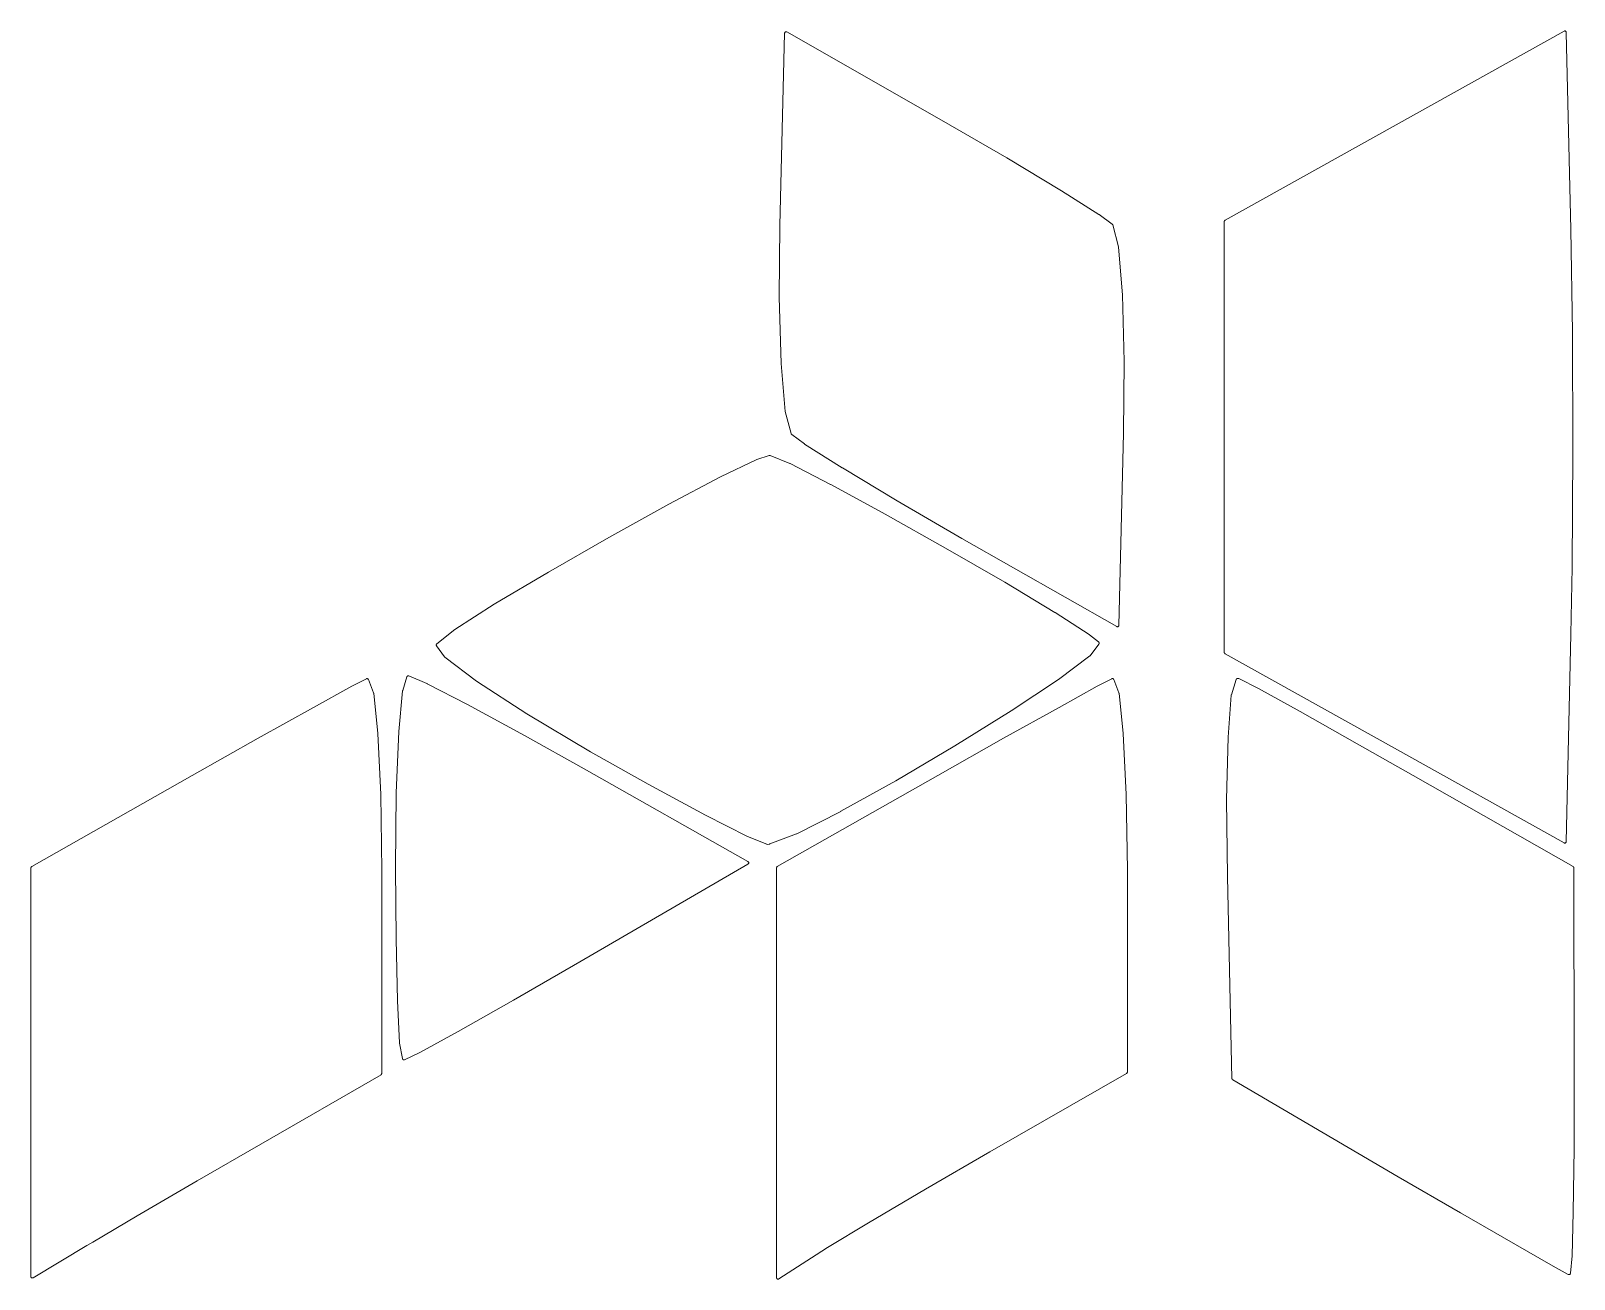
# Model space of a CAD drawing. Header units: millimetres. Extents: x 4 to 206, y 2 to 189.
# Drawn here: x 83.32 to 105.57, y 105.74 to 123.73 of the extents above; entities that cross this region are included whole.
import ezdxf

# ---------------------------------------------------------------- set-up
doc = ezdxf.new("R2010")
doc.units = ezdxf.units.MM
doc.layers.add('Engraving', color=173, linetype='Continuous', lineweight=0, true_color=0x3866dc)

msp = doc.modelspace()

# ---------------------------------------------------------------- linework, layer by layer
at = {"layer": 'Engraving', "linetype": 'Continuous'}
for p, q in [((94.19, 123.703), (94.195, 123.706)), ((94.195, 123.708), (94.199, 123.711)), ((94.195, 123.706), (94.195, 123.708)), ((94.195, 123.706), (94.195, 123.706)), ((94.195, 123.706), (94.195, 123.706)), ((94.199, 123.711), (94.203, 123.712)), ((94.199, 123.711), (94.199, 123.711)), ((94.199, 123.711), (94.199, 123.711)), ((94.203, 123.712), (94.207, 123.713)), ((94.207, 123.713), (94.211, 123.713)), ((94.207, 123.713), (94.207, 123.713)), ((94.207, 123.713), (94.207, 123.713)), ((94.207, 123.713), (94.207, 123.713)), ((94.211, 123.713), (94.211, 123.713)), ((94.211, 123.713), (94.211, 123.713)), ((94.211, 123.713), (94.216, 123.712)), ((94.216, 123.712), (94.22, 123.711)), ((94.22, 123.711), (96.45, 122.439)), ((100.538, 120.996), (105.425, 123.724)), ((105.425, 123.724), (105.429, 123.724)), ((105.429, 123.724), (105.429, 123.726)), ((105.429, 123.726), (105.429, 123.726)), ((105.429, 123.726), (105.433, 123.726)), ((105.433, 123.726), (105.433, 123.726)), ((105.433, 123.726), (105.438, 123.726)), ((105.438, 123.726), (105.438, 123.726)), ((105.438, 123.726), (105.442, 123.725)), ((105.438, 123.726), (105.438, 123.726)), ((105.442, 123.725), (105.446, 123.724)), ((105.446, 123.724), (105.446, 123.723)), ((105.446, 123.723), (105.446, 123.723)), ((105.446, 123.723), (105.446, 123.721)), ((105.446, 123.721), (105.45, 123.719)), ((105.45, 123.719), (105.45, 123.719)), ((105.45, 123.719), (105.45, 123.719)), ((105.45, 123.719), (105.455, 123.716)), ((105.455, 123.716), (105.455, 123.713)), ((105.455, 123.713), (105.455, 123.712)), ((105.455, 123.712), (105.455, 123.712)), ((105.455, 123.712), (105.455, 123.709)), ((105.455, 123.709), (105.455, 123.705)), ((94.118, 120.922), (94.186, 123.693)), ((94.186, 123.693), (94.19, 123.696)), ((94.19, 123.7), (94.19, 123.703)), ((94.19, 123.696), (94.19, 123.7)), ((94.19, 123.7), (94.19, 123.7)), ((94.19, 123.7), (94.19, 123.7)), ((105.455, 123.705), (105.522, 120.863)), ((96.45, 122.439), (96.45, 122.439)), ((96.45, 122.439), (96.45, 122.439)), ((96.45, 122.439), (97.389, 121.896)), ((97.389, 121.896), (97.389, 121.896)), ((97.389, 121.896), (97.389, 121.896)), ((97.389, 121.896), (98.176, 121.423)), ((98.176, 121.423), (98.176, 121.423)), ((98.176, 121.423), (98.176, 121.423)), ((98.176, 121.423), (98.718, 121.08)), ((98.718, 121.08), (98.722, 121.079)), ((98.722, 121.079), (98.722, 121.079)), ((98.722, 121.079), (98.908, 120.941)), ((94.11, 119.889), (94.118, 120.922)), ((94.118, 120.922), (94.118, 120.922)), ((94.118, 120.922), (94.118, 120.922)), ((98.908, 120.941), (98.913, 120.938)), ((98.913, 120.938), (98.913, 120.936)), ((98.913, 120.936), (98.913, 120.936)), ((98.913, 120.936), (98.913, 120.936)), ((98.913, 120.936), (98.917, 120.933)), ((98.917, 120.933), (98.917, 120.93)), ((98.917, 120.93), (99.002, 120.614)), ((100.525, 120.982), (100.529, 120.985)), ((100.525, 120.978), (100.525, 120.982)), ((100.525, 114.768), (100.525, 120.978)), ((100.525, 120.978), (100.525, 120.978)), ((100.525, 120.978), (100.525, 120.978)), ((100.529, 120.988), (100.529, 120.992)), ((100.529, 120.992), (100.533, 120.992)), ((100.529, 120.985), (100.529, 120.988)), ((100.529, 120.985), (100.529, 120.985)), ((100.529, 120.985), (100.529, 120.985)), ((100.533, 120.994), (100.538, 120.996)), ((100.533, 120.992), (100.533, 120.994)), ((100.533, 120.992), (100.533, 120.992)), ((100.538, 120.996), (100.538, 120.996)), ((100.538, 120.996), (100.538, 120.996)), ((105.522, 120.863), (105.522, 120.863)), ((105.522, 120.863), (105.522, 120.863)), ((105.522, 120.863), (105.543, 119.382)), ((99.002, 120.614), (99.002, 120.612)), ((99.002, 120.612), (99.002, 120.61)), ((99.002, 120.61), (99.057, 119.921)), ((94.135, 118.931), (94.11, 119.889)), ((94.11, 119.889), (94.11, 119.889)), ((94.11, 119.889), (94.11, 119.889)), ((99.057, 119.921), (99.057, 119.921)), ((99.057, 119.921), (99.057, 119.92)), ((99.057, 119.92), (99.082, 118.962)), ((105.543, 119.382), (105.543, 119.382)), ((105.543, 119.382), (105.543, 119.382)), ((105.543, 119.382), (105.552, 117.675)), ((94.135, 118.93), (94.135, 118.931)), ((94.135, 118.931), (94.135, 118.931)), ((94.195, 118.241), (94.135, 118.93)), ((99.082, 118.962), (99.073, 117.929)), ((99.082, 118.962), (99.082, 118.962)), ((99.082, 118.962), (99.082, 118.962)), ((94.195, 118.239), (94.195, 118.241)), ((94.195, 118.238), (94.195, 118.239)), ((94.279, 117.922), (94.195, 118.238)), ((94.279, 117.918), (94.279, 117.922)), ((99.073, 117.929), (99.006, 115.158)), ((99.073, 117.929), (99.073, 117.929)), ((99.073, 117.929), (99.073, 117.929)), ((94.279, 117.915), (94.279, 117.918)), ((94.283, 117.913), (94.279, 117.915)), ((94.279, 117.915), (94.279, 117.915)), ((94.279, 117.915), (94.279, 117.915)), ((94.288, 117.91), (94.283, 117.913)), ((94.474, 117.772), (94.288, 117.91)), ((94.474, 117.771), (94.474, 117.772)), ((94.474, 117.772), (94.474, 117.772)), ((95.015, 117.428), (94.474, 117.771)), ((93.264, 117.299), (93.788, 117.549)), ((93.788, 117.55), (93.962, 117.606)), ((93.788, 117.549), (93.788, 117.55)), ((93.788, 117.549), (93.788, 117.549)), ((93.962, 117.606), (93.966, 117.606)), ((93.966, 117.606), (93.97, 117.607)), ((93.97, 117.607), (93.97, 117.607)), ((93.97, 117.607), (93.974, 117.606)), ((93.97, 117.607), (93.97, 117.607)), ((93.974, 117.606), (93.979, 117.605)), ((93.979, 117.605), (94.262, 117.49)), ((94.262, 117.49), (94.262, 117.489)), ((94.262, 117.489), (94.266, 117.489)), ((94.266, 117.489), (94.85, 117.189)), ((105.552, 117.674), (105.539, 115.993)), ((105.552, 117.675), (105.552, 117.675)), ((105.552, 117.675), (105.552, 117.674)), ((92.519, 116.905), (93.264, 117.299)), ((93.264, 117.299), (93.264, 117.299)), ((93.264, 117.299), (93.264, 117.299)), ((95.02, 117.428), (95.015, 117.428)), ((95.807, 116.955), (95.02, 117.428)), ((95.02, 117.428), (95.02, 117.428)), ((94.85, 117.189), (94.855, 117.188)), ((94.855, 117.188), (94.855, 117.188)), ((94.855, 117.188), (95.637, 116.762)), ((91.651, 116.426), (92.519, 116.905)), ((92.519, 116.905), (92.519, 116.905)), ((92.519, 116.905), (92.519, 116.905)), ((96.742, 116.412), (95.807, 116.955)), ((95.807, 116.955), (95.807, 116.955)), ((95.807, 116.955), (95.807, 116.955)), ((95.637, 116.762), (95.637, 116.762)), ((95.637, 116.762), (95.637, 116.762)), ((95.637, 116.762), (96.505, 116.272)), ((90.78, 115.925), (91.651, 116.426)), ((91.651, 116.426), (91.651, 116.426)), ((91.651, 116.426), (91.651, 116.426)), ((98.976, 115.14), (96.742, 116.412)), ((96.742, 116.412), (96.742, 116.412)), ((96.742, 116.412), (96.742, 116.412)), ((96.505, 116.272), (96.505, 116.272)), ((96.505, 116.272), (96.505, 116.272)), ((96.505, 116.272), (97.36, 115.779)), ((90.001, 115.462), (90.78, 115.925)), ((90.78, 115.925), (90.78, 115.925)), ((90.78, 115.925), (90.78, 115.925)), ((105.539, 115.993), (105.522, 115.03)), ((105.539, 115.993), (105.539, 115.993)), ((105.539, 115.993), (105.539, 115.993)), ((97.36, 115.779), (97.36, 115.779)), ((97.36, 115.779), (97.36, 115.779)), ((97.36, 115.779), (98.083, 115.342)), ((89.43, 115.097), (90.001, 115.462)), ((90.001, 115.462), (90.001, 115.462)), ((90.001, 115.462), (90.001, 115.462)), ((98.083, 115.342), (98.088, 115.342)), ((98.088, 115.342), (98.088, 115.342)), ((98.088, 115.342), (98.578, 115.024)), ((89.172, 114.892), (89.43, 115.096)), ((89.43, 115.096), (89.43, 115.097)), ((89.43, 115.097), (89.43, 115.097)), ((98.98, 115.139), (98.976, 115.14)), ((98.98, 115.138), (98.98, 115.139)), ((98.985, 115.138), (98.98, 115.138)), ((98.98, 115.138), (98.98, 115.138)), ((98.98, 115.138), (98.98, 115.138)), ((98.989, 115.138), (98.985, 115.138)), ((98.993, 115.139), (98.989, 115.138)), ((98.989, 115.138), (98.989, 115.138)), ((98.989, 115.138), (98.989, 115.138)), ((98.997, 115.14), (98.993, 115.139)), ((99.002, 115.145), (98.997, 115.143)), ((98.997, 115.143), (98.997, 115.14)), ((98.997, 115.14), (98.997, 115.14)), ((98.997, 115.14), (98.997, 115.14)), ((99.006, 115.148), (99.002, 115.145)), ((99.002, 115.145), (99.002, 115.145)), ((99.002, 115.145), (99.002, 115.145)), ((99.006, 115.158), (99.006, 115.155)), ((99.006, 115.155), (99.006, 115.151)), ((99.006, 115.151), (99.006, 115.151)), ((99.006, 115.151), (99.006, 115.151)), ((99.006, 115.151), (99.006, 115.148)), ((105.522, 115.03), (105.455, 112.04)), ((105.522, 115.03), (105.522, 115.03)), ((105.522, 115.03), (105.522, 115.03)), ((89.163, 114.88), (89.167, 114.882)), ((89.163, 114.879), (89.163, 114.88)), ((89.163, 114.877), (89.163, 114.879)), ((89.163, 114.875), (89.163, 114.877)), ((89.163, 114.873), (89.163, 114.875)), ((89.163, 114.871), (89.163, 114.873)), ((89.167, 114.87), (89.163, 114.871)), ((89.167, 114.888), (89.172, 114.89)), ((89.167, 114.887), (89.167, 114.888)), ((89.167, 114.885), (89.167, 114.887)), ((89.167, 114.884), (89.167, 114.885)), ((89.167, 114.882), (89.167, 114.884)), ((89.167, 114.868), (89.167, 114.87)), ((89.167, 114.865), (89.167, 114.868)), ((89.167, 114.863), (89.167, 114.865)), ((89.167, 114.865), (89.167, 114.865)), ((89.282, 114.705), (89.167, 114.863)), ((89.172, 114.891), (89.172, 114.892)), ((89.172, 114.89), (89.172, 114.891)), ((98.578, 115.024), (98.578, 115.023)), ((98.578, 115.023), (98.583, 115.022)), ((98.583, 115.022), (98.714, 114.919)), ((98.718, 114.889), (98.591, 114.721)), ((98.714, 114.919), (98.718, 114.917)), ((98.718, 114.917), (98.718, 114.916)), ((98.718, 114.916), (98.718, 114.915)), ((98.718, 114.915), (98.718, 114.913)), ((98.718, 114.913), (98.722, 114.912)), ((98.722, 114.892), (98.718, 114.891)), ((98.718, 114.891), (98.718, 114.889)), ((98.722, 114.912), (98.722, 114.91)), ((98.722, 114.91), (98.722, 114.908)), ((98.722, 114.908), (98.722, 114.906)), ((98.722, 114.906), (98.722, 114.905)), ((98.722, 114.905), (98.722, 114.903)), ((98.722, 114.903), (98.722, 114.901)), ((98.722, 114.901), (98.722, 114.899)), ((98.722, 114.899), (98.722, 114.897)), ((98.722, 114.897), (98.722, 114.895)), ((98.722, 114.895), (98.722, 114.894)), ((98.722, 114.894), (98.722, 114.892)), ((89.286, 114.703), (89.282, 114.705)), ((89.286, 114.7), (89.286, 114.703)), ((89.743, 114.354), (89.286, 114.7)), ((98.587, 114.717), (98.134, 114.379)), ((98.591, 114.721), (98.587, 114.719)), ((98.587, 114.719), (98.587, 114.717)), ((100.525, 114.764), (100.525, 114.768)), ((100.525, 114.768), (100.525, 114.768)), ((100.525, 114.768), (100.525, 114.768)), ((100.529, 114.761), (100.525, 114.764)), ((100.529, 114.76), (100.529, 114.761)), ((100.529, 114.761), (100.529, 114.761)), ((100.529, 114.758), (100.529, 114.76)), ((100.529, 114.755), (100.529, 114.758)), ((100.533, 114.755), (100.529, 114.755)), ((100.533, 114.754), (100.533, 114.755)), ((100.533, 114.752), (100.533, 114.754)), ((100.538, 114.75), (100.533, 114.752)), ((100.538, 114.749), (100.538, 114.75)), ((100.538, 114.75), (100.538, 114.75)), ((102.979, 113.386), (100.538, 114.749)), ((87.945, 114.281), (88.156, 114.389)), ((88.156, 114.39), (88.16, 114.391)), ((88.156, 114.389), (88.156, 114.39)), ((88.16, 114.391), (88.16, 114.391)), ((88.16, 114.391), (88.16, 114.391)), ((88.16, 114.391), (88.165, 114.391)), ((88.165, 114.391), (88.169, 114.391)), ((88.169, 114.391), (88.169, 114.391)), ((88.169, 114.391), (88.169, 114.391)), ((88.169, 114.391), (88.173, 114.389)), ((88.173, 114.389), (88.177, 114.389)), ((88.177, 114.389), (88.177, 114.388)), ((88.177, 114.388), (88.177, 114.388)), ((88.177, 114.388), (88.177, 114.386)), ((88.177, 114.386), (88.182, 114.384)), ((88.182, 114.384), (88.182, 114.383)), ((88.182, 114.383), (88.182, 114.383)), ((88.182, 114.383), (88.182, 114.38)), ((88.182, 114.38), (88.186, 114.378)), ((88.186, 114.378), (88.258, 114.186)), ((88.681, 114.218), (88.74, 114.416)), ((88.74, 114.419), (88.744, 114.422)), ((88.74, 114.416), (88.74, 114.419)), ((88.744, 114.424), (88.749, 114.427)), ((88.744, 114.422), (88.744, 114.424)), ((88.744, 114.422), (88.744, 114.422)), ((88.744, 114.422), (88.744, 114.422)), ((88.749, 114.427), (88.753, 114.429)), ((88.749, 114.427), (88.749, 114.427)), ((88.749, 114.427), (88.749, 114.427)), ((88.753, 114.429), (88.753, 114.43)), ((88.753, 114.43), (88.753, 114.43)), ((88.753, 114.43), (88.757, 114.43)), ((88.757, 114.43), (88.761, 114.431)), ((88.757, 114.43), (88.757, 114.43)), ((88.761, 114.431), (88.761, 114.431)), ((88.761, 114.431), (88.766, 114.43)), ((88.761, 114.431), (88.761, 114.431)), ((88.766, 114.43), (88.77, 114.429)), ((88.77, 114.429), (89.028, 114.318)), ((98.134, 114.378), (97.453, 113.928)), ((98.134, 114.379), (98.134, 114.379)), ((98.134, 114.379), (98.134, 114.378)), ((98.693, 114.281), (98.904, 114.389)), ((98.904, 114.39), (98.908, 114.391)), ((98.904, 114.389), (98.904, 114.39)), ((98.908, 114.391), (98.908, 114.391)), ((98.908, 114.391), (98.908, 114.391)), ((98.908, 114.391), (98.913, 114.391)), ((98.913, 114.391), (98.917, 114.391)), ((98.917, 114.391), (98.917, 114.391)), ((98.917, 114.391), (98.917, 114.391)), ((98.917, 114.391), (98.921, 114.389)), ((98.921, 114.389), (98.925, 114.389)), ((98.925, 114.389), (98.925, 114.388)), ((98.925, 114.388), (98.925, 114.388)), ((98.925, 114.388), (98.925, 114.386)), ((98.925, 114.386), (98.93, 114.384)), ((98.93, 114.384), (98.93, 114.383)), ((98.93, 114.383), (98.93, 114.383)), ((98.93, 114.383), (98.93, 114.38)), ((98.93, 114.38), (98.934, 114.378)), ((98.934, 114.378), (99.006, 114.186)), ((100.631, 114.158), (100.698, 114.38)), ((100.698, 114.381), (100.703, 114.384)), ((100.698, 114.38), (100.698, 114.381)), ((100.698, 114.38), (100.698, 114.38)), ((100.703, 114.388), (100.707, 114.389)), ((100.703, 114.387), (100.703, 114.388)), ((100.703, 114.386), (100.703, 114.387)), ((100.703, 114.384), (100.703, 114.386)), ((100.707, 114.391), (100.707, 114.392)), ((100.707, 114.392), (100.711, 114.392)), ((100.707, 114.389), (100.707, 114.391)), ((100.711, 114.393), (100.715, 114.394)), ((100.711, 114.392), (100.711, 114.393)), ((100.715, 114.394), (100.715, 114.394)), ((100.715, 114.394), (100.715, 114.394)), ((100.715, 114.394), (100.72, 114.394)), ((100.72, 114.394), (100.724, 114.394)), ((100.724, 114.394), (100.724, 114.394)), ((100.724, 114.394), (100.728, 114.393)), ((100.724, 114.394), (100.724, 114.394)), ((100.728, 114.393), (100.732, 114.392)), ((100.732, 114.392), (100.736, 114.391)), ((100.736, 114.391), (101.016, 114.246)), ((87.394, 113.976), (87.945, 114.28)), ((87.945, 114.28), (87.945, 114.281)), ((87.945, 114.28), (87.945, 114.28)), ((88.258, 114.186), (88.258, 114.183)), ((88.258, 114.183), (88.262, 114.181)), ((88.262, 114.181), (88.321, 113.6)), ((88.626, 113.627), (88.677, 114.214)), ((88.677, 114.216), (88.681, 114.218)), ((88.677, 114.214), (88.677, 114.216)), ((89.028, 114.318), (89.032, 114.318)), ((89.032, 114.318), (89.032, 114.317)), ((89.032, 114.317), (89.616, 114.016)), ((89.743, 114.353), (89.743, 114.354)), ((89.743, 114.354), (89.743, 114.354)), ((90.471, 113.881), (89.743, 114.353)), ((98.143, 113.976), (98.693, 114.28)), ((98.693, 114.28), (98.693, 114.281)), ((98.693, 114.28), (98.693, 114.28)), ((99.006, 114.186), (99.006, 114.183)), ((99.006, 114.183), (99.01, 114.181)), ((99.01, 114.181), (99.069, 113.601)), ((100.58, 113.548), (100.626, 114.153)), ((100.626, 114.155), (100.631, 114.158)), ((100.626, 114.153), (100.626, 114.155)), ((101.016, 114.246), (101.016, 114.246)), ((101.016, 114.246), (101.016, 114.246)), ((101.016, 114.246), (101.617, 113.915)), ((86.595, 113.531), (87.394, 113.976)), ((87.394, 113.976), (87.394, 113.976)), ((87.394, 113.976), (87.394, 113.976)), ((89.616, 114.016), (89.616, 114.016)), ((89.616, 114.016), (89.616, 114.016)), ((89.616, 114.016), (90.437, 113.571)), ((97.453, 113.927), (96.64, 113.422)), ((97.343, 113.531), (98.143, 113.976)), ((97.453, 113.928), (97.453, 113.928)), ((97.453, 113.928), (97.453, 113.927)), ((98.143, 113.976), (98.143, 113.976)), ((98.143, 113.976), (98.143, 113.976)), ((91.389, 113.336), (90.471, 113.881)), ((90.471, 113.881), (90.471, 113.881)), ((90.471, 113.881), (90.471, 113.881)), ((101.617, 113.915), (101.617, 113.915)), ((101.617, 113.915), (101.617, 113.915)), ((101.617, 113.915), (102.442, 113.45)), ((85.647, 112.995), (86.595, 113.531)), ((86.595, 113.531), (86.595, 113.531)), ((86.595, 113.531), (86.595, 113.531)), ((88.321, 113.6), (88.321, 113.6)), ((88.321, 113.6), (88.321, 113.599)), ((88.321, 113.599), (88.364, 112.718)), ((88.588, 112.745), (88.626, 113.626)), ((88.626, 113.626), (88.626, 113.627)), ((88.626, 113.627), (88.626, 113.627)), ((90.437, 113.571), (90.437, 113.571)), ((90.437, 113.571), (90.437, 113.571)), ((90.437, 113.571), (91.296, 113.091)), ((96.395, 112.995), (97.343, 113.531)), ((97.343, 113.531), (97.343, 113.531)), ((97.343, 113.531), (97.343, 113.531)), ((99.069, 113.601), (99.069, 113.6)), ((99.069, 113.6), (99.069, 113.599)), ((99.069, 113.599), (99.112, 112.719)), ((100.559, 112.647), (100.58, 113.547)), ((100.58, 113.547), (100.58, 113.548)), ((100.58, 113.547), (100.58, 113.547)), ((92.218, 112.87), (91.389, 113.336)), ((91.389, 113.336), (91.389, 113.336)), ((91.389, 113.336), (91.389, 113.336)), ((96.64, 113.422), (95.79, 112.919)), ((96.64, 113.422), (96.64, 113.422)), ((96.64, 113.422), (96.64, 113.422)), ((102.442, 113.45), (102.442, 113.45)), ((102.442, 113.45), (102.442, 113.45)), ((102.442, 113.45), (103.246, 112.995)), ((105.425, 112.023), (102.979, 113.386)), ((91.296, 113.091), (91.296, 113.091)), ((91.296, 113.091), (91.296, 113.091)), ((91.296, 113.091), (93.657, 111.754)), ((83.332, 111.682), (85.647, 112.995)), ((85.647, 112.995), (85.647, 112.995)), ((85.647, 112.995), (85.647, 112.995)), ((93.048, 112.422), (92.218, 112.87)), ((92.218, 112.87), (92.218, 112.87)), ((92.218, 112.87), (92.218, 112.87)), ((94.08, 111.682), (96.395, 112.995)), ((95.79, 112.919), (94.999, 112.478)), ((95.79, 112.919), (95.79, 112.919)), ((95.79, 112.919), (95.79, 112.919)), ((96.395, 112.995), (96.395, 112.995)), ((96.395, 112.995), (96.395, 112.995)), ((103.246, 112.995), (103.246, 112.995)), ((103.246, 112.995), (103.246, 112.995)), ((103.246, 112.995), (105.556, 111.682)), ((88.364, 112.718), (88.364, 112.718)), ((88.364, 112.718), (88.364, 112.718)), ((88.364, 112.718), (88.38, 111.626)), ((88.575, 111.663), (88.588, 112.745)), ((88.588, 112.745), (88.588, 112.745)), ((88.588, 112.745), (88.588, 112.745)), ((99.112, 112.719), (99.112, 112.719)), ((99.112, 112.719), (99.112, 112.719)), ((99.112, 112.719), (99.128, 111.628)), ((100.559, 112.646), (100.559, 112.647)), ((100.559, 112.647), (100.559, 112.647)), ((100.571, 111.539), (100.559, 112.646)), ((93.649, 112.117), (93.048, 112.422)), ((93.048, 112.422), (93.048, 112.422)), ((93.048, 112.422), (93.048, 112.422)), ((94.999, 112.477), (94.364, 112.154)), ((94.999, 112.478), (94.999, 112.478)), ((94.999, 112.478), (94.999, 112.477)), ((94.36, 112.153), (93.974, 112.007)), ((94.364, 112.154), (94.36, 112.154)), ((94.36, 112.154), (94.36, 112.153)), ((93.928, 112.004), (93.649, 112.117)), ((93.649, 112.117), (93.649, 112.117)), ((93.649, 112.117), (93.649, 112.117)), ((93.928, 112.003), (93.928, 112.004)), ((93.928, 112.004), (93.928, 112.004)), ((93.932, 112.003), (93.928, 112.003)), ((93.936, 112.003), (93.932, 112.002)), ((93.932, 112.002), (93.932, 112.003)), ((93.97, 112.006), (93.936, 112.002)), ((93.936, 112.002), (93.936, 112.003)), ((93.974, 112.007), (93.97, 112.006)), ((93.974, 112.007), (93.974, 112.007)), ((105.429, 112.021), (105.425, 112.023)), ((105.429, 112.02), (105.429, 112.021)), ((105.433, 112.02), (105.429, 112.02)), ((105.429, 112.02), (105.429, 112.02)), ((105.438, 112.02), (105.433, 112.02)), ((105.433, 112.02), (105.433, 112.02)), ((105.442, 112.021), (105.438, 112.02)), ((105.438, 112.02), (105.438, 112.02)), ((105.438, 112.02), (105.438, 112.02)), ((105.446, 112.023), (105.442, 112.021)), ((105.45, 112.027), (105.446, 112.025)), ((105.446, 112.025), (105.446, 112.023)), ((105.446, 112.023), (105.446, 112.023)), ((105.446, 112.023), (105.446, 112.023)), ((105.455, 112.031), (105.45, 112.028)), ((105.45, 112.028), (105.45, 112.027)), ((105.45, 112.027), (105.45, 112.027)), ((105.455, 112.04), (105.455, 112.038)), ((105.455, 112.038), (105.455, 112.034)), ((105.455, 112.034), (105.455, 112.034)), ((105.455, 112.034), (105.455, 112.033)), ((105.455, 112.033), (105.455, 112.031)), ((93.657, 111.717), (91.232, 110.308)), ((93.657, 111.754), (93.657, 111.754)), ((93.657, 111.754), (93.657, 111.754)), ((93.657, 111.754), (93.661, 111.751)), ((93.661, 111.719), (93.657, 111.717)), ((93.657, 111.717), (93.657, 111.717)), ((93.657, 111.717), (93.657, 111.717)), ((93.661, 111.751), (93.666, 111.749)), ((93.666, 111.722), (93.661, 111.719)), ((93.666, 111.749), (93.666, 111.749)), ((93.666, 111.749), (93.666, 111.749)), ((93.666, 111.749), (93.666, 111.745)), ((93.666, 111.745), (93.666, 111.743)), ((93.666, 111.743), (93.666, 111.743)), ((93.666, 111.743), (93.666, 111.743)), ((93.666, 111.743), (93.67, 111.738)), ((93.67, 111.732), (93.666, 111.728)), ((93.666, 111.728), (93.666, 111.728)), ((93.666, 111.728), (93.666, 111.728)), ((93.666, 111.728), (93.666, 111.725)), ((93.666, 111.725), (93.666, 111.722)), ((93.666, 111.722), (93.666, 111.722)), ((93.666, 111.722), (93.666, 111.722)), ((93.67, 111.738), (93.67, 111.735)), ((93.67, 111.735), (93.67, 111.735)), ((93.67, 111.735), (93.67, 111.735)), ((93.67, 111.735), (93.67, 111.732)), ((83.32, 111.667), (83.324, 111.67)), ((83.32, 111.663), (83.32, 111.667)), ((83.32, 105.772), (83.32, 111.663)), ((83.32, 111.663), (83.32, 111.663)), ((83.32, 111.663), (83.32, 111.663)), ((83.324, 111.677), (83.328, 111.679)), ((83.324, 111.673), (83.324, 111.677)), ((83.324, 111.677), (83.324, 111.677)), ((83.324, 111.677), (83.324, 111.677)), ((83.324, 111.671), (83.324, 111.673)), ((83.324, 111.67), (83.324, 111.671)), ((83.324, 111.67), (83.324, 111.67)), ((83.328, 111.679), (83.332, 111.681)), ((83.332, 111.681), (83.332, 111.682)), ((83.332, 111.682), (83.332, 111.682)), ((88.38, 111.626), (88.38, 111.626)), ((88.38, 111.626), (88.38, 111.626)), ((88.38, 111.626), (88.38, 111.574)), ((88.38, 111.574), (88.38, 108.698)), ((88.584, 110.642), (88.575, 111.663)), ((88.575, 111.663), (88.575, 111.663)), ((88.575, 111.663), (88.575, 111.663)), ((94.068, 111.667), (94.072, 111.67)), ((94.068, 111.663), (94.068, 111.667)), ((94.068, 105.756), (94.068, 111.663)), ((94.068, 111.663), (94.068, 111.663)), ((94.068, 111.663), (94.068, 111.663)), ((94.072, 111.677), (94.076, 111.679)), ((94.072, 111.673), (94.072, 111.677)), ((94.072, 111.677), (94.072, 111.677)), ((94.072, 111.677), (94.072, 111.677)), ((94.072, 111.671), (94.072, 111.673)), ((94.072, 111.67), (94.072, 111.671)), ((94.072, 111.67), (94.072, 111.67)), ((94.076, 111.679), (94.08, 111.681)), ((94.08, 111.681), (94.08, 111.682)), ((94.08, 111.682), (94.08, 111.682)), ((99.128, 111.628), (99.128, 111.628)), ((99.128, 111.628), (99.128, 111.627)), ((99.128, 111.627), (99.128, 111.584)), ((99.128, 111.584), (99.128, 108.719)), ((100.635, 108.624), (100.571, 111.539)), ((100.571, 111.539), (100.571, 111.539)), ((100.571, 111.539), (100.571, 111.539)), ((105.556, 111.682), (105.556, 111.682)), ((105.556, 111.682), (105.556, 111.682)), ((105.556, 111.682), (105.556, 111.679)), ((105.556, 111.679), (105.56, 111.677)), ((105.56, 111.677), (105.56, 111.677)), ((105.56, 111.677), (105.56, 111.677)), ((105.56, 111.677), (105.56, 111.674)), ((105.56, 111.674), (105.565, 111.671)), ((105.565, 111.671), (105.565, 111.67)), ((105.565, 111.67), (105.565, 111.67)), ((105.565, 111.67), (105.565, 111.667)), ((105.565, 111.667), (105.565, 111.663)), ((105.565, 111.663), (105.565, 111.663)), ((105.565, 111.663), (105.565, 111.663)), ((105.565, 111.663), (105.569, 108.737)), ((88.584, 110.641), (88.584, 110.642)), ((88.605, 109.745), (88.584, 110.641)), ((88.584, 110.641), (88.584, 110.641)), ((91.232, 110.308), (90.276, 109.756)), ((91.232, 110.308), (91.232, 110.308)), ((91.232, 110.308), (91.232, 110.308)), ((88.634, 109.139), (88.605, 109.745)), ((88.605, 109.745), (88.605, 109.745)), ((88.605, 109.745), (88.605, 109.745)), ((90.276, 109.756), (89.481, 109.306)), ((90.276, 109.756), (90.276, 109.756)), ((90.276, 109.756), (90.276, 109.756)), ((89.481, 109.306), (88.926, 109.004)), ((89.481, 109.306), (89.481, 109.306)), ((89.481, 109.306), (89.481, 109.306)), ((88.634, 109.137), (88.634, 109.139)), ((88.634, 109.136), (88.634, 109.137)), ((88.677, 108.913), (88.634, 109.136)), ((88.677, 108.912), (88.677, 108.913)), ((88.677, 108.911), (88.677, 108.912)), ((88.677, 108.908), (88.677, 108.911)), ((88.677, 108.906), (88.677, 108.908)), ((88.681, 108.905), (88.677, 108.906)), ((88.681, 108.904), (88.681, 108.905)), ((88.681, 108.902), (88.681, 108.904)), ((88.681, 108.9), (88.681, 108.902)), ((88.685, 108.9), (88.681, 108.9)), ((88.685, 108.899), (88.685, 108.9)), ((88.685, 108.898), (88.685, 108.899)), ((88.689, 108.896), (88.685, 108.898)), ((88.694, 108.896), (88.689, 108.896)), ((88.689, 108.896), (88.689, 108.896)), ((88.689, 108.896), (88.689, 108.896)), ((88.698, 108.895), (88.694, 108.896)), ((88.702, 108.896), (88.698, 108.895)), ((88.698, 108.895), (88.698, 108.896)), ((88.698, 108.896), (88.698, 108.895)), ((88.706, 108.897), (88.702, 108.896)), ((88.702, 108.896), (88.702, 108.896)), ((88.926, 109.004), (88.706, 108.897)), ((88.706, 108.897), (88.706, 108.897)), ((88.926, 109.004), (88.926, 109.004)), ((88.926, 109.004), (88.926, 109.004)), ((88.368, 108.68), (86.637, 107.683)), ((88.372, 108.684), (88.368, 108.681)), ((88.368, 108.681), (88.368, 108.68)), ((88.376, 108.689), (88.372, 108.685)), ((88.372, 108.685), (88.372, 108.685)), ((88.372, 108.685), (88.372, 108.684)), ((88.38, 108.698), (88.376, 108.695)), ((88.376, 108.695), (88.376, 108.691)), ((88.376, 108.691), (88.376, 108.691)), ((88.376, 108.691), (88.376, 108.691)), ((88.376, 108.691), (88.376, 108.689)), ((99.116, 108.701), (97.144, 107.568)), ((99.12, 108.704), (99.116, 108.701)), ((99.116, 108.701), (99.116, 108.701)), ((99.116, 108.701), (99.116, 108.701)), ((99.124, 108.709), (99.12, 108.706)), ((99.12, 108.706), (99.12, 108.706)), ((99.12, 108.706), (99.12, 108.706)), ((99.12, 108.706), (99.12, 108.704)), ((99.128, 108.719), (99.124, 108.714)), ((99.124, 108.714), (99.124, 108.712)), ((99.124, 108.712), (99.124, 108.712)), ((99.124, 108.712), (99.124, 108.712)), ((99.124, 108.712), (99.124, 108.709)), ((99.128, 108.719), (99.128, 108.719)), ((99.128, 108.719), (99.128, 108.719)), ((100.639, 108.621), (100.635, 108.624)), ((100.639, 108.618), (100.639, 108.621)), ((100.639, 108.617), (100.639, 108.618)), ((100.639, 108.618), (100.639, 108.618)), ((100.639, 108.615), (100.639, 108.617)), ((100.643, 108.611), (100.639, 108.615)), ((100.643, 108.609), (100.643, 108.611)), ((100.643, 108.611), (100.643, 108.611)), ((100.643, 108.611), (100.643, 108.611)), ((100.648, 108.607), (100.643, 108.609)), ((103.034, 107.211), (100.648, 108.607)), ((105.569, 108.737), (105.569, 108.737)), ((105.569, 108.737), (105.569, 108.737)), ((105.569, 108.737), (105.569, 107.62)), ((86.637, 107.683), (85.715, 107.15)), ((86.637, 107.683), (86.637, 107.683)), ((97.144, 107.568), (96.217, 107.031)), ((97.144, 107.568), (97.144, 107.568)), ((105.569, 107.619), (105.556, 106.701)), ((105.569, 107.62), (105.569, 107.619)), ((105.569, 107.619), (105.569, 107.619)), ((85.715, 107.15), (84.851, 106.647)), ((85.715, 107.15), (85.715, 107.15)), ((96.217, 107.031), (95.396, 106.547)), ((96.217, 107.031), (96.217, 107.031)), ((103.931, 106.689), (103.034, 107.211)), ((103.034, 107.211), (103.034, 107.211)), ((103.034, 107.211), (103.034, 107.211)), ((84.851, 106.647), (84.212, 106.269)), ((84.851, 106.647), (84.851, 106.647)), ((104.723, 106.233), (103.931, 106.689)), ((103.931, 106.689), (103.931, 106.689)), ((103.931, 106.689), (103.931, 106.689)), ((105.556, 106.7), (105.539, 106.071)), ((105.556, 106.701), (105.556, 106.7)), ((105.556, 106.7), (105.556, 106.7)), ((95.396, 106.547), (94.804, 106.19)), ((95.396, 106.547), (95.396, 106.547)), ((84.128, 106.22), (83.353, 105.754)), ((84.212, 106.269), (84.128, 106.22)), ((84.128, 106.22), (84.128, 106.22)), ((84.212, 106.269), (84.212, 106.269)), ((94.804, 106.19), (94.639, 106.087)), ((105.268, 105.922), (104.723, 106.233)), ((104.723, 106.233), (104.723, 106.233)), ((104.723, 106.233), (104.723, 106.233)), ((94.639, 106.087), (94.101, 105.739)), ((105.268, 105.921), (105.268, 105.922)), ((105.484, 105.804), (105.268, 105.921)), ((105.268, 105.921), (105.268, 105.921)), ((105.539, 106.07), (105.518, 105.821)), ((105.539, 106.071), (105.539, 106.071)), ((105.539, 106.071), (105.539, 106.07)), ((83.32, 105.769), (83.32, 105.772)), ((83.32, 105.772), (83.32, 105.772)), ((83.32, 105.772), (83.32, 105.772)), ((83.32, 105.765), (83.32, 105.769)), ((83.324, 105.765), (83.32, 105.765)), ((83.324, 105.762), (83.324, 105.765)), ((83.324, 105.765), (83.324, 105.765)), ((83.324, 105.759), (83.324, 105.762)), ((83.324, 105.758), (83.324, 105.759)), ((83.324, 105.759), (83.324, 105.759)), ((83.328, 105.756), (83.324, 105.758)), ((83.332, 105.754), (83.328, 105.756)), ((83.336, 105.753), (83.332, 105.754)), ((83.332, 105.754), (83.332, 105.754)), ((83.332, 105.754), (83.332, 105.754)), ((83.336, 105.752), (83.336, 105.753)), ((83.341, 105.752), (83.336, 105.752)), ((83.336, 105.752), (83.336, 105.752)), ((83.336, 105.752), (83.336, 105.752)), ((83.345, 105.752), (83.341, 105.752)), ((83.349, 105.753), (83.345, 105.752)), ((83.345, 105.752), (83.345, 105.752)), ((83.345, 105.752), (83.345, 105.752)), ((83.353, 105.754), (83.349, 105.753)), ((83.353, 105.754), (83.353, 105.754)), ((83.353, 105.754), (83.353, 105.754)), ((94.068, 105.755), (94.068, 105.756)), ((94.068, 105.756), (94.068, 105.756)), ((94.068, 105.752), (94.068, 105.755)), ((94.068, 105.749), (94.068, 105.752)), ((94.072, 105.749), (94.068, 105.749)), ((94.072, 105.748), (94.072, 105.749)), ((94.072, 105.746), (94.072, 105.748)), ((94.072, 105.743), (94.072, 105.746)), ((94.072, 105.742), (94.072, 105.743)), ((94.076, 105.742), (94.072, 105.742)), ((94.076, 105.74), (94.076, 105.742)), ((94.08, 105.738), (94.076, 105.74)), ((94.085, 105.737), (94.08, 105.738)), ((94.08, 105.738), (94.08, 105.738)), ((94.08, 105.738), (94.08, 105.738)), ((94.085, 105.736), (94.085, 105.737)), ((94.089, 105.736), (94.085, 105.736)), ((94.085, 105.736), (94.085, 105.736)), ((94.093, 105.736), (94.089, 105.736)), ((94.089, 105.736), (94.089, 105.736)), ((94.097, 105.737), (94.093, 105.736)), ((94.093, 105.736), (94.093, 105.736)), ((94.093, 105.736), (94.093, 105.736)), ((94.101, 105.738), (94.097, 105.737)), ((94.101, 105.739), (94.101, 105.738)), ((94.101, 105.738), (94.101, 105.738)), ((105.488, 105.803), (105.484, 105.804)), ((105.488, 105.802), (105.488, 105.803)), ((105.493, 105.802), (105.488, 105.802)), ((105.488, 105.802), (105.488, 105.802)), ((105.497, 105.802), (105.493, 105.802)), ((105.493, 105.802), (105.493, 105.802)), ((105.501, 105.803), (105.497, 105.802)), ((105.497, 105.802), (105.497, 105.802)), ((105.497, 105.802), (105.497, 105.802)), ((105.505, 105.803), (105.501, 105.803)), ((105.51, 105.806), (105.505, 105.804)), ((105.505, 105.804), (105.505, 105.803)), ((105.514, 105.811), (105.51, 105.809)), ((105.51, 105.809), (105.51, 105.808)), ((105.51, 105.808), (105.51, 105.808)), ((105.51, 105.808), (105.51, 105.806)), ((105.518, 105.818), (105.514, 105.815)), ((105.514, 105.815), (105.514, 105.815)), ((105.514, 105.815), (105.514, 105.814)), ((105.514, 105.814), (105.514, 105.811)), ((105.518, 105.821), (105.518, 105.818))]:
    msp.add_line(p, q, dxfattribs=at)

doc.saveas('drawing.dxf')
